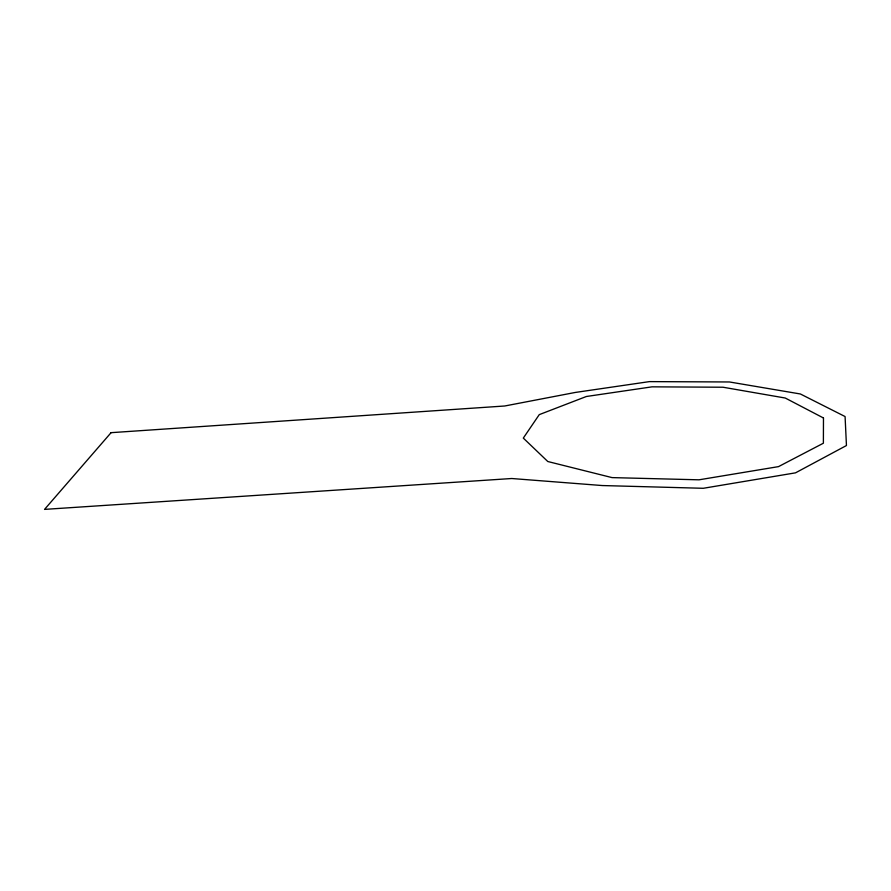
<?xml version="1.0" encoding="UTF-8"?>
<svg xmlns="http://www.w3.org/2000/svg" width="891" height="891" viewBox="0 0 891 891"><rect width="100%" height="100%" fill="white"/><g stroke="black" fill="none" stroke-linecap="round" stroke-linejoin="round"><path stroke-width="1.34" d="M823.473 417.99L823.384 443.217L778.5 466.628L699.001 479.815L612.061 477.609L547.798 461.516L523.307 438.094L539.255 414.638L586.367 396.495L652.056 386.839L723.035 387.229L785.261 398.032L823.473 417.99M111.074 432.67L44.55 509.385L511.735 478.512L602.305 485.55L703.289 488.29L795.518 472.843L846.45 445.533L845.08 416.543L800.385 393.978L729.495 381.972L649.416 381.615L575.274 392.452L504.729 405.995L111.074 432.67"/></g></svg>
